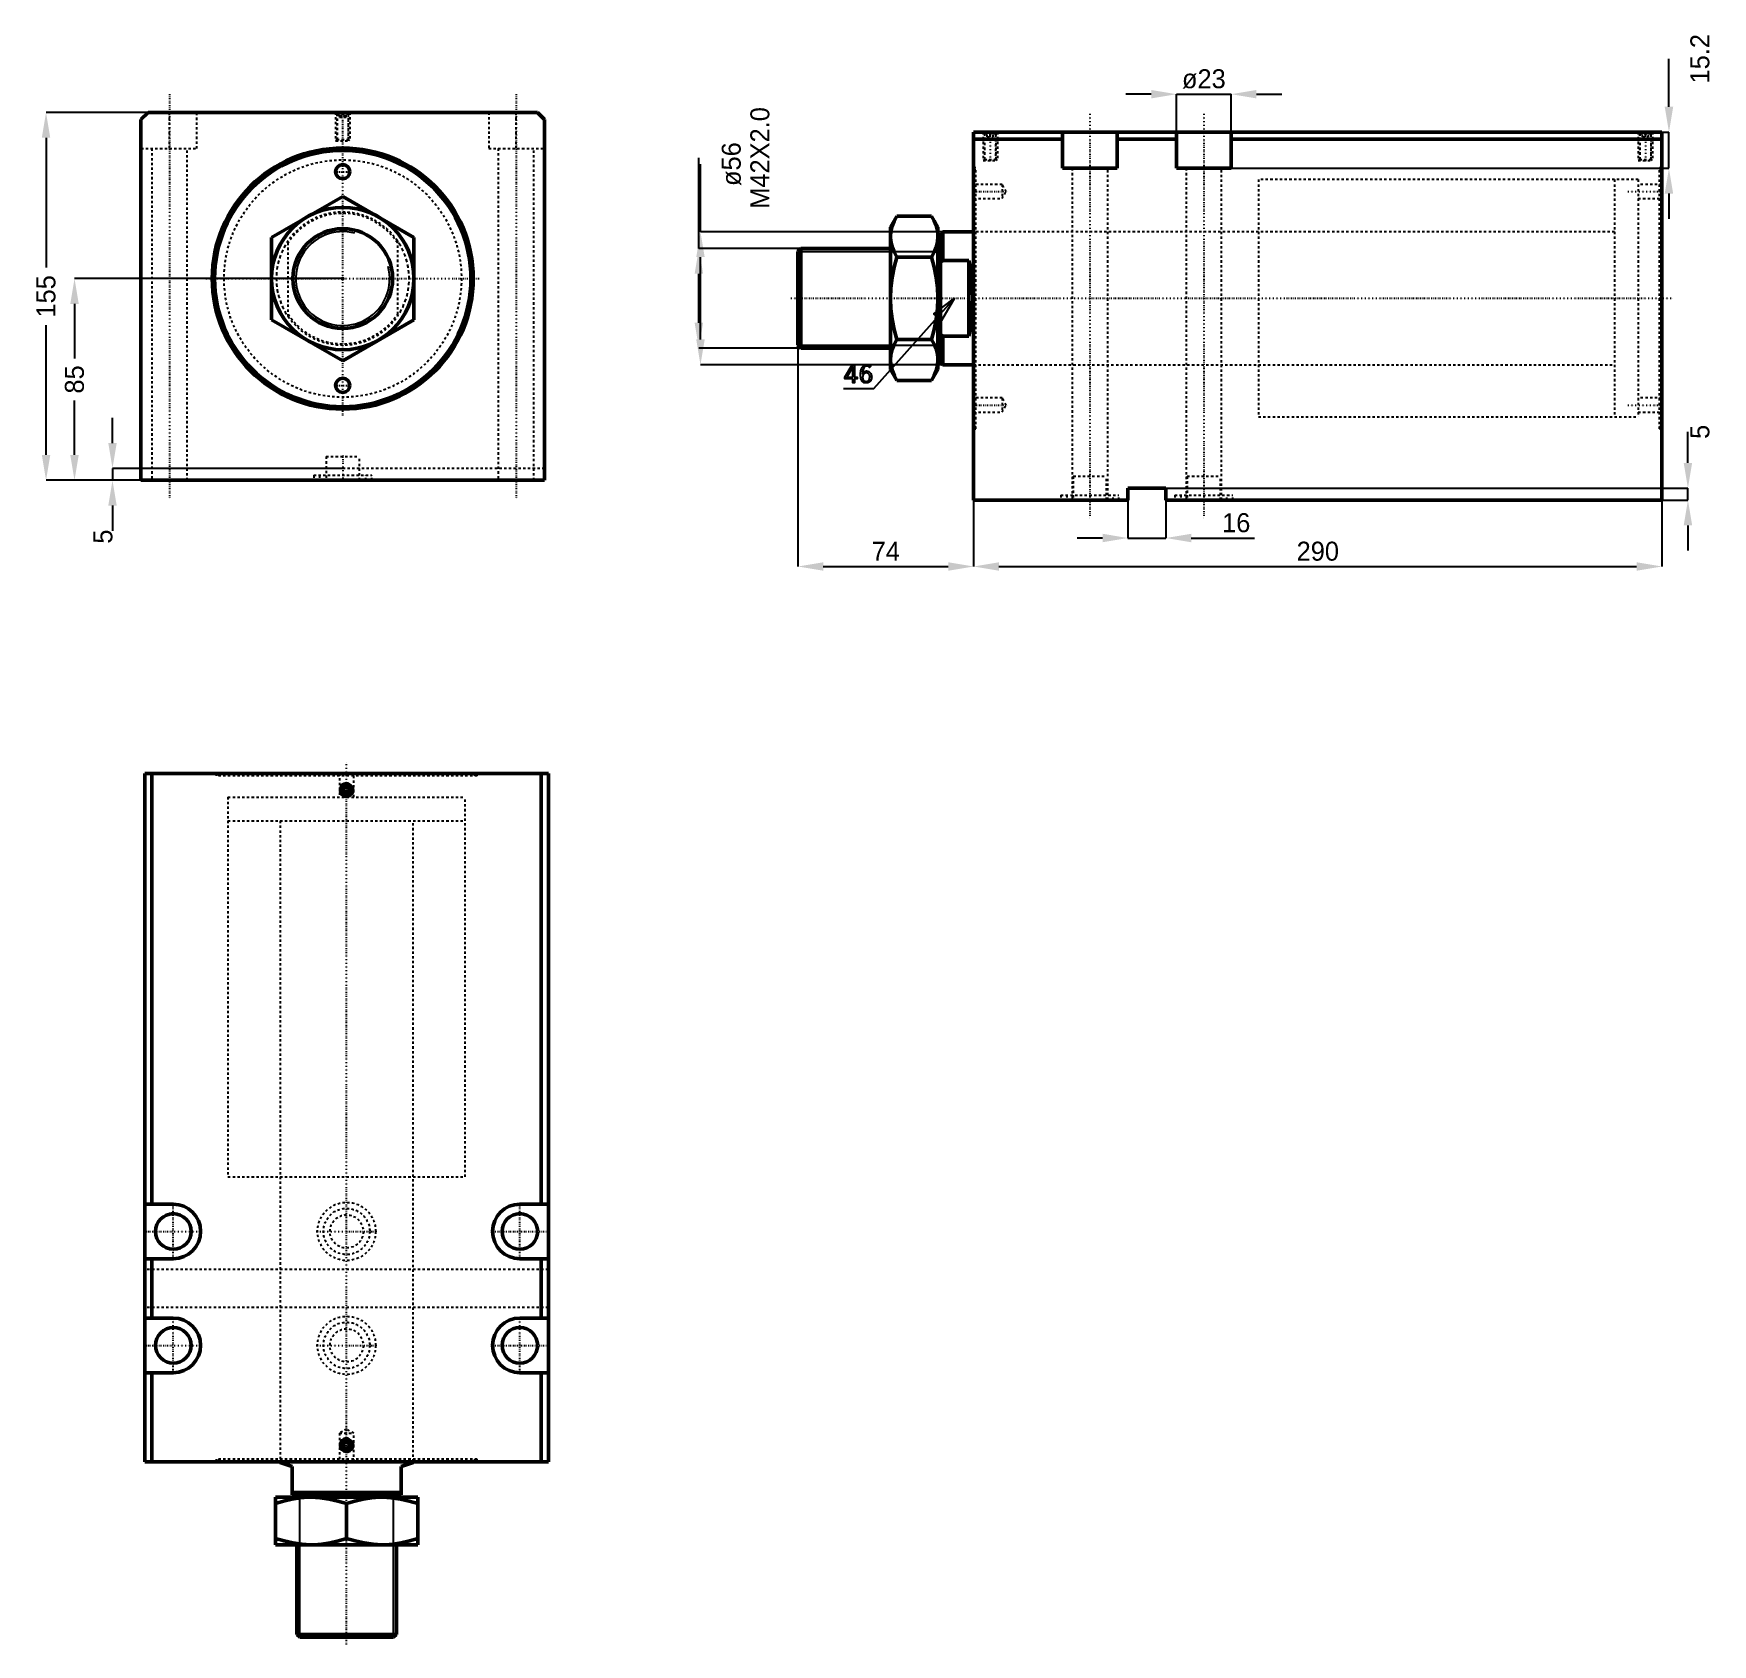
# Model space of a CAD drawing. Header units: millimetres. Extents: x -130 to 577, y -575 to 103.
import ezdxf

# ---------------------------------------------------------------- set-up
doc = ezdxf.new("R2010")
doc.units = ezdxf.units.MM
doc.linetypes.add('Center', pattern=[1.5, 0.45, -0.5, 0.05, -0.5])
doc.linetypes.add('Dashed', pattern=[2, 1, -1])
for name, color, linetype, lineweight in [('2d ConnectionPoints', 7, 'Continuous', 50), ('AM_0', 7, 'Continuous', 50), ('AM_5', 3, 'Continuous', 25), ('AM_7', 7, 'Center', 25), ('AM_9', 6, 'Dashed', 25)]:
    doc.layers.add(name, color=color, linetype=linetype, lineweight=lineweight)
doc.dimstyles.new('ISO-25', dxfattribs={"dimtxt": 2.5, "dimasz": 2.5, "dimexe": 1.25, "dimexo": 0.625, "dimtad": 1, "dimtxsty": 'Standard', "dimcen": 2.5, "dimadec": 0, "dimazin": 0, "dimtfac": 1, "dimtmove": 0, "dimatfit": 3, "dimfxl": 0, "dimarcsym": 0})

# ---------------------------------------------------------------- blocks, each defined once
blk = doc.blocks.new('1_JECX_MF_EXLA_100_150_0_rod__0_in_JECX_MF_160_EXLA_100_150_0__0')
at = {"layer": 'AM_0'}
for p, q in [((-30, 17.32), (0, 34.64)), ((0, 34.64), (30, 17.32)), ((-30, -17.32), (-30, 17.32)), ((30, 17.32), (30, -17.32)), ((0, -34.64), (-30, -17.32)), ((30, -17.32), (0, -34.64))]:
    blk.add_line(p, q, dxfattribs=at)
for radius in [30, 21]:
    blk.add_circle((0, 0), radius, dxfattribs=at)
at = {"layer": 'AM_5'}
blk.add_arc((0, 0), 19.77, 75, 15, dxfattribs=at)
at = {"layer": 'AM_9'}
for p, q in [((-23, -15.97), (-23, 15.97)), ((23, 15.97), (23, -15.97))]:
    blk.add_line(p, q, dxfattribs=at)
for points in [[(-23, 15.97), (-24.3, 13.9), (-25.42, 11.73), (-26.35, 9.47), (-27.07, 7.14), (-27.59, 4.75), (-27.9, 2.33), (-28, -0.11), (-27.88, -2.55), (-27.56, -4.97), (-27.02, -7.35), (-26.27, -9.68), (-25.33, -11.93), (-24.19, -14.1), (-23, -15.97)], [(23, -15.97), (24.3, -13.9), (25.42, -11.73), (26.35, -9.47), (27.07, -7.14), (27.59, -4.75), (27.9, -2.33), (28, 0.11), (27.88, 2.55), (27.56, 4.97), (27.02, 7.35), (26.27, 9.68), (25.33, 11.93), (24.19, 14.1), (23, 15.97)]]:
    blk.add_lwpolyline(points, dxfattribs=at)
blk.add_circle((0, 0), 20.77, dxfattribs=at)
for radius, start, end in [(28, 34.77194, 145.22806), (27.5, 33.2419, 146.7581), (27.5, 213.2419, 326.7581), (28, 214.77194, 325.22806)]:
    blk.add_arc((0, 0), radius, start, end, dxfattribs=at)
blk = doc.blocks.new('2_JECX_MF_EXLA_100_150_0_body__0_in_JECX_MF_160_EXLA_100_150_0__0')
at = {"layer": 'AM_0'}
for p, q in [((-82, 70), (-85, 67)), ((-85, 67), (-85, -85)), ((82, 70), (-82, 70)), ((85, 67), (82, 70)), ((85, -85), (85, 67)), ((-85, -85), (85, -85))]:
    blk.add_line(p, q, dxfattribs=at)
for centre, radius in [((0, 0), 55), ((0, 0), 54), ((0, 45), 3), ((0, -45), 3)]:
    blk.add_circle(centre, radius, dxfattribs=at)
at = {"layer": 'AM_5', "linetype": 'Dashed'}
for p, q in [((-3, 70), (-3, 58)), ((3, 70), (3, 58))]:
    blk.add_line(p, q, dxfattribs=at)
at = {"layer": 'AM_7'}
for p, q in [((-73, 77.75), (-73, -92.75)), ((73, 77.75), (73, -92.75)), ((0, -57.75), (0, 70.6)), ((-3.15, 45), (3.15, 45)), ((-57.75, 0), (57.75, 0)), ((-3.15, -45), (3.15, -45)), ((0, -74.5), (0, -85.5))]:
    blk.add_line(p, q, dxfattribs=at)
at = {"layer": 'AM_9'}
for p, q in [((-73, 54.8), (-73, 70)), ((-61.5, 54.8), (-61.5, 70)), ((-3, 70), (-2.46, 69.46)), ((-2.46, 69.46), (-2.46, 58.54)), ((-2.46, 69.46), (2.46, 69.46)), ((-1.9, 70), (-2.4, 69.5)), ((-2.4, 69.5), (-2.4, 58)), ((-2.4, 69.5), (2.4, 69.5)), ((-1.44, 68), (-1.44, 70)), ((-1.44, 68), (1.44, 68)), ((-0.72, 68), (-0.72, 70)), ((0.72, 68), (0.72, 70)), ((1.44, 68), (1.44, 70)), ((2.4, 69.5), (1.9, 70)), ((2.4, 58), (2.4, 69.5)), ((2.46, 69.46), (3, 70)), ((2.46, 58.54), (2.46, 69.46)), ((61.5, 70), (61.5, 54.8)), ((73, 54.8), (73, 70)), ((-2.46, 58.54), (-3, 58)), ((-3, 58), (3, 58)), ((-2.46, 58.54), (2.46, 58.54)), ((3, 58), (2.46, 58.54)), ((-85, 54.8), (-61.5, 54.8)), ((-80.5, 54.8), (-80.5, -85)), ((-65.5, -85), (-65.5, 54.8)), ((61.5, 54.8), (85, 54.8)), ((65.5, 54.8), (65.5, -85)), ((80.5, -85), (80.5, 54.8)), ((-7, -75), (7, -75)), ((-7, -75), (-7, -85)), ((7, -85), (7, -75)), ((85, -80), (-85, -80)), ((-12.25, -82.9), (12.25, -82.9)), ((-12.25, -82.9), (-12.25, -85)), ((-9.75, -82.9), (-9.75, -85)), ((9.75, -85), (9.75, -82.9)), ((12.25, -85), (12.25, -82.9))]:
    blk.add_line(p, q, dxfattribs=at)
blk.add_circle((0, 0), 50, dxfattribs=at)
blk = doc.blocks.new('*D3')
at = {"layer": 'AM_5', "color": 0, "lineweight": -2}
for p, q in [((-82, 70), (-125, 70)), ((-125, 59.33), (-125, 4.61)), ((-125, -74.33), (-125, -19.61)), ((-85, -85), (-125, -85))]:
    blk.add_line(p, q, dxfattribs=at)
at = {"layer": 'AM_5', "color": 0}
for points in [[(-123.22, 59.33), (-126.78, 59.33), (-125, 70)], [(-126.78, -74.33), (-123.22, -74.33), (-125, -85)]]:
    blk.add_solid(points, dxfattribs=at)
at = {"layer": 'Defpoints', "color": 0}
for p in [(-82, 70), (-125, -85), (-85, -85)]:
    blk.add_point(p, dxfattribs=at)
at = {"layer": 'AM_5', "color": 0, "insert": (-125, -7.5), "char_height": 8, "attachment_point": 5, "rotation": 90}
blk.add_mtext('155', dxfattribs=at)
blk = doc.blocks.new('*D4')
at = {"layer": 'AM_5', "color": 0, "lineweight": -2}
for p, q in [((0, 0), (-113, 0)), ((-113, -10.67), (-113, -33.62)), ((-113, -74.33), (-113, -51.38)), ((-85, -85), (-113, -85))]:
    blk.add_line(p, q, dxfattribs=at)
at = {"layer": 'AM_5', "color": 0}
for points in [[(-111.22, -10.67), (-114.78, -10.67), (-113, 0)], [(-114.78, -74.33), (-111.22, -74.33), (-113, -85)]]:
    blk.add_solid(points, dxfattribs=at)
at = {"layer": 'Defpoints', "color": 0}
for p in [(0, 0), (-113, -85), (-85, -85)]:
    blk.add_point(p, dxfattribs=at)
at = {"layer": 'AM_5', "color": 0, "insert": (-113, -42.5), "char_height": 8, "attachment_point": 5, "rotation": 90}
blk.add_mtext('85', dxfattribs=at)
blk = doc.blocks.new('*D5')
at = {"layer": 'AM_5', "color": 0, "lineweight": -2}
for p, q in [((-97, -69.33), (-97, -58.67)), ((0, -80), (-97, -80)), ((-97, -80), (-97, -85)), ((-85, -85), (-97, -85)), ((-97, -95.67), (-97, -106.33))]:
    blk.add_line(p, q, dxfattribs=at)
at = {"layer": 'AM_5', "color": 0}
for points in [[(-98.78, -69.33), (-95.22, -69.33), (-97, -80)], [(-95.22, -95.67), (-98.78, -95.67), (-97, -85)]]:
    blk.add_solid(points, dxfattribs=at)
at = {"layer": 'Defpoints', "color": 0}
for p in [(0, -80), (-97, -85), (-85, -85)]:
    blk.add_point(p, dxfattribs=at)
at = {"layer": 'AM_5', "color": 0, "insert": (-101, -108.73), "char_height": 8, "attachment_point": 5, "rotation": 90}
blk.add_mtext('5', dxfattribs=at)
blk = doc.blocks.new('1_JECX_MF_EXLA_100_150_0_rod__0_in_JECX_MF_160_EXLA_100_150_0__4')
at = {"layer": 'AM_0'}
for p, q in [((-28, 0), (-28, -0.38)), ((28, -0.38), (28, 0)), ((-23, -2), (-28, -0.38)), ((-23, -14), (-23, -2)), ((28, -0.38), (23, -2)), ((23, -2), (23, -14)), ((-23, -13), (23, -13)), ((-23, -14), (23, -14)), ((-19.77, -14), (-20.77, -15)), ((20.77, -15), (19.77, -14)), ((30, -15), (-30, -15)), ((-30, -35), (-30, -15)), ((0, -32.32), (0, -17.68)), ((30, -15), (30, -35)), ((30, -35), (-30, -35)), ((-21, -35), (-21, -72.77)), ((21, -72.77), (21, -35)), ((-21, -72.77), (21, -72.77)), ((-21, -72.77), (-19.77, -74)), ((-19.77, -74), (19.77, -74)), ((19.77, -74), (21, -72.77))]:
    blk.add_line(p, q, dxfattribs=at)
for points in [[(-15, -15), (-16.07, -15.01), (-19.57, -15.27), (-23.04, -15.81), (-26.54, -16.63), (-30, -17.68)], [(0, -17.68), (-3.65, -16.58), (-7.35, -15.74), (-11.16, -15.19), (-15, -15)], [(15, -15), (13.93, -15.01), (10.43, -15.27), (6.96, -15.81), (3.46, -16.63), (0, -17.68)], [(30, -17.68), (26.35, -16.58), (22.65, -15.74), (18.84, -15.19), (15, -15)], [(-30, -32.32), (-26.35, -33.42), (-22.65, -34.26), (-18.84, -34.81), (-15, -35)], [(-15, -35), (-13.93, -34.99), (-10.43, -34.73), (-6.96, -34.19), (-3.46, -33.37), (0, -32.32)], [(0, -32.32), (3.65, -33.42), (7.35, -34.26), (11.16, -34.81), (15, -35)], [(15, -35), (16.07, -34.99), (19.57, -34.73), (23.04, -34.19), (26.54, -33.37), (30, -32.32)]]:
    blk.add_lwpolyline(points, dxfattribs=at)
at = {"layer": 'AM_5'}
for p, q in [((-19.77, -74), (-19.77, -14)), ((19.77, -74), (19.77, -14))]:
    blk.add_line(p, q, dxfattribs=at)
at = {"layer": 'AM_7'}
blk.add_line((0, -77), (0, 294.7), dxfattribs=at)
at = {"layer": 'AM_9'}
for p, q in [((-50, 280), (50, 280)), ((-50, 280), (-50, 270)), ((50, 270), (50, 280)), ((-50, 270), (50, 270)), ((-28, 270), (-28, 0)), ((28, 0), (28, 270))]:
    blk.add_line(p, q, dxfattribs=at)
blk = doc.blocks.new('2_JECX_MF_EXLA_100_150_0_body__0_in_JECX_MF_160_EXLA_100_150_0__4')
at = {"layer": 'AM_0'}
for p, q in [((-85, 290), (-85, 0)), ((85, 290), (-85, 290)), ((-82, 290), (-82, 108.5)), ((82, 290), (82, 108.5)), ((85, 290), (85, 0)), ((-0.72, 284.25), (-1.44, 283)), ((-1.44, 283), (-0.72, 281.75)), ((0.72, 284.25), (-0.72, 284.25)), ((1.44, 283), (0.72, 284.25)), ((0.72, 281.75), (1.44, 283)), ((-0.72, 281.75), (0.72, 281.75)), ((-73, 108.5), (-85, 108.5)), ((85, 108.5), (73, 108.5)), ((-85, 85.5), (-73, 85.5)), ((-82, 85.5), (-82, 60.5)), ((73, 85.5), (85, 85.5)), ((82, 85.5), (82, 60.5)), ((-73, 60.5), (-85, 60.5)), ((85, 60.5), (73, 60.5)), ((-85, 37.5), (-73, 37.5)), ((-82, 37.5), (-82, 0)), ((73, 37.5), (85, 37.5)), ((82, 37.5), (82, 0)), ((-0.72, 8.25), (-1.44, 7)), ((0.72, 8.25), (-0.72, 8.25)), ((1.44, 7), (0.72, 8.25)), ((85, 0), (-85, 0)), ((-1.44, 7), (-0.72, 5.75)), ((-0.72, 5.75), (0.72, 5.75)), ((0.72, 5.75), (1.44, 7))]:
    blk.add_line(p, q, dxfattribs=at)
for centre, radius in [((0, 283), 2.46), ((0, 283), 2.4), ((0, 283), 1.9), ((-73, 97), 7.5), ((73, 97), 7.5), ((-73, 49), 7.5), ((73, 49), 7.5), ((0, 7), 2.46), ((0, 7), 2.4), ((0, 7), 1.9)]:
    blk.add_circle(centre, radius, dxfattribs=at)
for centre, start, end in [((-73, 97), 270, 90), ((73, 97), 90, 270), ((-73, 49), 270, 90), ((73, 49), 90, 270)]:
    blk.add_arc(centre, 11.5, start, end, dxfattribs=at)
at = {"layer": 'AM_5'}
for centre in [(0, 283), (0, 7)]:
    blk.add_arc(centre, 3, 75, 15, dxfattribs=at)
at = {"layer": 'AM_7'}
for p, q in [((-3.15, 283), (3.15, 283)), ((-73, 84.93), (-73, 109.08)), ((73, 84.93), (73, 109.08)), ((-85.08, 97), (-60.93, 97)), ((-12.86, 97), (12.86, 97)), ((60.92, 97), (85.07, 97)), ((-73, 36.92), (-73, 61.08)), ((73, 36.92), (73, 61.08)), ((-85.08, 49), (-60.93, 49)), ((-12.86, 49), (12.86, 49)), ((60.92, 49), (85.07, 49)), ((-3.15, 7), (3.15, 7))]:
    blk.add_line(p, q, dxfattribs=at)
at = {"layer": 'AM_9'}
for p, q in [((-55, 290), (-55, 289)), ((-54, 290), (-54, 289)), ((-3, 290), (-3, 280)), ((3, 280), (3, 290)), ((54, 289), (54, 290)), ((55, 289), (55, 290)), ((55, 289), (-55, 289)), ((-50, 280), (50, 280)), ((-50, 280), (-50, 120)), ((50, 120), (50, 280)), ((-50, 120), (50, 120)), ((-28, 120), (-28, 0)), ((28, 0), (28, 120)), ((85, 81), (-85, 81)), ((85, 65), (-85, 65)), ((0, 13.73), (-3, 12)), ((-3, 12), (-3, 0)), ((-3, 12), (3, 12)), ((3, 12), (0, 13.73)), ((3, 0), (3, 12)), ((55, 1), (-55, 1)), ((-55, 1), (-55, 0)), ((-54, 1), (-54, 0)), ((54, 0), (54, 1)), ((55, 0), (55, 1))]:
    blk.add_line(p, q, dxfattribs=at)
for centre, radius in [((0, 97), 12.25), ((0, 97), 9.75), ((0, 97), 7), ((0, 49), 12.25), ((0, 49), 9.75), ((0, 49), 7)]:
    blk.add_circle(centre, radius, dxfattribs=at)
blk = doc.blocks.new('1_JECX_MF_EXLA_100_150_0_rod__0_in_JECX_MF_160_EXLA_100_150_0__2')
at = {"layer": 'AM_0'}
for p, q in [((-32.32, 34.64), (-35, 30)), ((-35, 30), (-35, -30)), ((-32.32, 34.64), (-17.68, 34.64)), ((-15, 30), (-17.68, 34.64)), ((-15, 30), (-15, -30)), ((-13, 28), (-14, 27.5)), ((-14, 27.5), (-14, -27.5)), ((0, 28), (-13, 28)), ((-13, 28), (-13, 15.97)), ((-72.77, 21), (-74, 19.77)), ((-74, 19.77), (-74, -19.77)), ((-35, 21), (-72.77, 21)), ((-72.77, 21), (-72.77, -21)), ((-32.32, 17.32), (-17.68, 17.32)), ((-14, 19.77), (-15, 20.77)), ((-13, 15.97), (-14, 15.07)), ((-2, 15.97), (-13, 15.97)), ((-2, 15.97), (-2, -15.97)), ((-74, -19.77), (-72.77, -21)), ((-72.77, -21), (-35, -21)), ((-32.32, -17.32), (-17.68, -17.32)), ((-15, -20.77), (-14, -19.77)), ((-14, -15.07), (-13, -15.97)), ((-13, -15.97), (-2, -15.97)), ((-13, -15.97), (-13, -28)), ((-14, -27.5), (-13, -28)), ((-13, -28), (0, -28)), ((-35, -30), (-32.32, -34.64)), ((-32.32, -34.64), (-17.68, -34.64)), ((-17.68, -34.64), (-15, -30))]:
    blk.add_line(p, q, dxfattribs=at)
for points in [[(-32.32, 34.64), (-33.42, 32.53), (-34.26, 30.4), (-34.81, 28.2), (-35, 25.98)], [(-15, 25.98), (-15.01, 26.6), (-15.27, 28.62), (-15.81, 30.63), (-16.63, 32.65), (-17.68, 34.64)], [(-35, 25.98), (-34.99, 25.36), (-34.73, 23.34), (-34.19, 21.34), (-33.37, 19.32), (-32.32, 17.32)], [(-17.68, 17.32), (-16.58, 19.43), (-15.74, 21.56), (-15.19, 23.76), (-15, 25.98)], [(-32.32, 17.32), (-33.42, 13.11), (-34.26, 8.83), (-34.81, 4.43), (-35, 0)], [(-15, 0), (-15, 0.28), (-15.2, 4.56), (-15.73, 8.81), (-16.58, 13.09), (-17.68, 17.32)], [(-2, -15.97), (-1.58, -13.9), (-1.21, -11.73), (-0.91, -9.47), (-0.68, -7.14), (-0.51, -4.75), (-0.41, -2.33), (-0.38, 0.11), (-0.41, 2.55), (-0.52, 4.97), (-0.69, 7.35), (-0.94, 9.68), (-1.24, 11.93), (-1.61, 14.1), (-2, 15.97)], [(-35, 0), (-35, -0.28), (-34.8, -4.56), (-34.27, -8.81), (-33.42, -13.09), (-32.32, -17.32)], [(-17.68, -17.32), (-16.58, -13.11), (-15.74, -8.83), (-15.19, -4.43), (-15, 0)], [(-32.32, -17.32), (-33.42, -19.43), (-34.26, -21.56), (-34.81, -23.76), (-35, -25.98)], [(-15, -25.98), (-15.01, -25.36), (-15.27, -23.34), (-15.81, -21.34), (-16.63, -19.32), (-17.68, -17.32)], [(-35, -25.98), (-34.99, -26.6), (-34.73, -28.62), (-34.19, -30.63), (-33.37, -32.65), (-32.32, -34.64)], [(-17.68, -34.64), (-16.58, -32.53), (-15.74, -30.4), (-15.19, -28.2), (-15, -25.98)]]:
    blk.add_lwpolyline(points, dxfattribs=at)
at = {"layer": 'AM_5'}
for p, q in [((-74, 19.77), (-14, 19.77)), ((-74, -19.77), (-14, -19.77))]:
    blk.add_line(p, q, dxfattribs=at)
at = {"layer": 'AM_7'}
blk.add_line((-77, 0), (294.7, 0), dxfattribs=at)
at = {"layer": 'AM_9'}
for p, q in [((270, 50), (270, -50)), ((280, 50), (270, 50)), ((280, 50), (280, -50)), ((270, 28), (0, 28)), ((0, -28), (270, -28)), ((270, -50), (280, -50))]:
    blk.add_line(p, q, dxfattribs=at)
blk = doc.blocks.new('2_JECX_MF_EXLA_100_150_0_body__0_in_JECX_MF_160_EXLA_100_150_0__2')
at = {"layer": 'AM_0'}
for p, q in [((0, -85), (0, 70)), ((290, 70), (0, 70)), ((37.5, 67), (0, 67)), ((37.5, 54.8), (37.5, 70)), ((60.5, 54.8), (60.5, 70)), ((85.5, 67), (60.5, 67)), ((85.5, 54.8), (85.5, 70)), ((108.5, 54.8), (108.5, 70)), ((290, 67), (108.5, 67)), ((290, -85), (290, 70)), ((37.5, 54.8), (60.5, 54.8)), ((85.5, 54.8), (108.5, 54.8)), ((65, -80), (65, -85)), ((81, -80), (65, -80)), ((81, -85), (81, -80)), ((65, -85), (0, -85)), ((290, -85), (81, -85))]:
    blk.add_line(p, q, dxfattribs=at)
at = {"layer": 'AM_5', "linetype": 'Dashed'}
for p, q in [((4, 70), (4, 58)), ((10, 70), (10, 58)), ((280, 70), (280, 58)), ((286, 70), (286, 58))]:
    blk.add_line(p, q, dxfattribs=at)
at = {"layer": 'AM_7'}
for p, q in [((49, 77.75), (49, -92.75)), ((97, 77.75), (97, -92.75)), ((7, 70.6), (7, 57.4)), ((283, 70.6), (283, 57.4)), ((-0.69, 45), (14.42, 45)), ((275.58, 45), (290.69, 45)), ((-0.69, -45), (14.42, -45)), ((275.58, -45), (290.69, -45))]:
    blk.add_line(p, q, dxfattribs=at)
at = {"layer": 'AM_9'}
for p, q in [((4, 70), (4.54, 69.46)), ((4.54, 69.46), (4.54, 58.54)), ((4.54, 69.46), (9.46, 69.46)), ((5.1, 70), (4.6, 69.5)), ((4.6, 69.5), (9.4, 69.5)), ((4.6, 69.5), (4.6, 58)), ((5.75, 68), (5.75, 70)), ((5.75, 68), (8.25, 68)), ((7, 68), (7, 70)), ((8.25, 68), (8.25, 70)), ((9.4, 69.5), (8.9, 70)), ((9.4, 58), (9.4, 69.5)), ((9.46, 69.46), (10, 70)), ((9.46, 58.54), (9.46, 69.46)), ((280, 70), (280.54, 69.46)), ((280.54, 69.46), (280.54, 58.54)), ((280.54, 69.46), (285.46, 69.46)), ((281.1, 70), (280.6, 69.5)), ((280.6, 69.5), (285.4, 69.5)), ((280.6, 69.5), (280.6, 58)), ((281.75, 68), (281.75, 70)), ((281.75, 68), (284.25, 68)), ((283, 68), (283, 70)), ((284.25, 68), (284.25, 70)), ((285.4, 69.5), (284.9, 70)), ((285.4, 58), (285.4, 69.5)), ((285.46, 69.46), (286, 70)), ((285.46, 58.54), (285.46, 69.46)), ((4.54, 58.54), (4, 58)), ((4, 58), (10, 58)), ((4.54, 58.54), (9.46, 58.54)), ((10, 58), (9.46, 58.54)), ((280.54, 58.54), (280, 58)), ((280, 58), (286, 58)), ((280.54, 58.54), (285.46, 58.54)), ((286, 58), (285.46, 58.54)), ((1, 55), (0, 55)), ((1, 54), (0, 54)), ((1, -55), (1, 55)), ((41.5, 54.8), (41.5, -85)), ((56.5, -85), (56.5, 54.8)), ((89.5, 54.8), (89.5, -85)), ((104.5, -85), (104.5, 54.8)), ((280, 50), (120, 50)), ((120, 50), (120, -50)), ((280, 50), (280, -50)), ((289, -55), (289, 55)), ((290, 55), (289, 55)), ((290, 54), (289, 54)), ((12, 48), (0, 48)), ((13.73, 45), (12, 48)), ((12, 48), (12, 42)), ((12, 42), (13.73, 45)), ((290, 48), (280, 48)), ((0, 42), (12, 42)), ((280, 42), (290, 42)), ((120, 28), (0, 28)), ((0, -28), (120, -28)), ((12, -42), (0, -42)), ((13.73, -45), (12, -42)), ((12, -42), (12, -48)), ((290, -42), (280, -42)), ((0, -48), (12, -48)), ((12, -48), (13.73, -45)), ((280, -48), (290, -48)), ((0, -54), (1, -54)), ((0, -55), (1, -55)), ((120, -50), (280, -50)), ((289, -54), (290, -54)), ((289, -55), (290, -55)), ((42, -75), (56, -75)), ((42, -75), (42, -85)), ((56, -85), (56, -75)), ((90, -75), (104, -75)), ((90, -75), (90, -85)), ((104, -85), (104, -75)), ((36.75, -82.9), (61.25, -82.9)), ((36.75, -82.9), (36.75, -85)), ((39.25, -82.9), (39.25, -85)), ((58.75, -85), (58.75, -82.9)), ((61.25, -85), (61.25, -82.9)), ((84.75, -82.9), (109.25, -82.9)), ((84.75, -82.9), (84.75, -85)), ((87.25, -82.9), (87.25, -85)), ((106.75, -85), (106.75, -82.9)), ((109.25, -85), (109.25, -82.9))]:
    blk.add_line(p, q, dxfattribs=at)
blk = doc.blocks.new('*D20')
at = {"layer": 'AM_5', "color": 0, "lineweight": -2}
for p, q in [((340.6, 77.69), (329.93, 77.69)), ((351.27, 61.69), (351.27, 77.69)), ((351.27, 77.69), (374.27, 77.69)), ((374.27, 61.69), (374.27, 77.69)), ((384.93, 77.69), (395.6, 77.69))]:
    blk.add_line(p, q, dxfattribs=at)
at = {"layer": 'AM_5', "color": 0}
for points in [[(340.6, 79.47), (340.6, 75.91), (351.27, 77.69)], [(384.93, 79.47), (384.93, 75.91), (374.27, 77.69)]]:
    blk.add_solid(points, dxfattribs=at)
at = {"layer": 'Defpoints', "color": 0}
for p in [(374.27, 77.69), (351.27, 61.69), (374.27, 61.69)]:
    blk.add_point(p, dxfattribs=at)
at = {"layer": 'AM_5', "color": 0, "insert": (362.77, 84.09), "char_height": 8, "attachment_point": 5}
blk.add_mtext('ø23', dxfattribs=at)
blk = doc.blocks.new('*D21')
at = {"layer": 'AM_5', "color": 0, "lineweight": -2}
for p, q in [((558.7, 72.36), (558.7, 92.62)), ((374.27, 61.69), (558.7, 61.69)), ((558.7, 46.49), (558.7, 61.69)), ((374.27, 46.49), (558.7, 46.49)), ((558.7, 35.82), (558.7, 25.16))]:
    blk.add_line(p, q, dxfattribs=at)
at = {"layer": 'AM_5', "color": 0}
for points in [[(556.92, 72.36), (560.48, 72.36), (558.7, 61.69)], [(556.92, 35.82), (560.48, 35.82), (558.7, 46.49)]]:
    blk.add_solid(points, dxfattribs=at)
at = {"layer": 'Defpoints', "color": 0}
for p in [(374.27, 61.69), (558.7, 61.69), (374.27, 46.49)]:
    blk.add_point(p, dxfattribs=at)
at = {"layer": 'AM_5', "color": 0, "insert": (571.77, 92.62), "char_height": 8, "attachment_point": 5, "rotation": 90}
blk.add_mtext('15.2', dxfattribs=at)
blk = doc.blocks.new('*D22')
at = {"layer": 'AM_5', "color": 0, "lineweight": -2}
for p, q in [((265.77, -93.31), (265.77, -121.31)), ((555.77, -93.31), (555.77, -121.31)), ((276.43, -121.31), (545.1, -121.31))]:
    blk.add_line(p, q, dxfattribs=at)
at = {"layer": 'AM_5', "color": 0}
for points in [[(276.43, -119.53), (276.43, -123.09), (265.77, -121.31)], [(545.1, -119.53), (545.1, -123.09), (555.77, -121.31)]]:
    blk.add_solid(points, dxfattribs=at)
at = {"layer": 'Defpoints', "color": 0}
for p in [(265.77, -93.31), (555.77, -93.31), (555.77, -121.31)]:
    blk.add_point(p, dxfattribs=at)
at = {"layer": 'AM_5', "color": 0, "insert": (410.77, -114.91), "char_height": 8, "attachment_point": 5}
blk.add_mtext('290', dxfattribs=at)
blk = doc.blocks.new('*D23')
at = {"layer": 'AM_5', "color": 0, "lineweight": -2}
for p, q in [((191.77, -8.31), (191.77, -121.31)), ((265.77, -93.31), (265.77, -121.31)), ((202.43, -121.31), (255.1, -121.31))]:
    blk.add_line(p, q, dxfattribs=at)
at = {"layer": 'AM_5', "color": 0}
for points in [[(202.43, -119.53), (202.43, -123.09), (191.77, -121.31)], [(255.1, -119.53), (255.1, -123.09), (265.77, -121.31)]]:
    blk.add_solid(points, dxfattribs=at)
at = {"layer": 'Defpoints', "color": 0}
for p in [(191.77, -8.31), (265.77, -93.31), (265.77, -121.31)]:
    blk.add_point(p, dxfattribs=at)
at = {"layer": 'AM_5', "color": 0, "insert": (228.77, -114.91), "char_height": 8, "attachment_point": 5}
blk.add_mtext('74', dxfattribs=at)
blk = doc.blocks.new('*D24')
at = {"layer": 'AM_5', "color": 0, "lineweight": -2}
for p, q in [((150.7, 19.69), (150.7, 48.22)), ((252.77, 19.69), (150.7, 19.69)), ((150.7, -25.64), (150.7, 9.02)), ((252.77, -36.31), (150.7, -36.31))]:
    blk.add_line(p, q, dxfattribs=at)
at = {"layer": 'AM_5', "color": 0}
for points in [[(148.92, 9.02), (152.48, 9.02), (150.7, 19.69)], [(148.92, -25.64), (152.48, -25.64), (150.7, -36.31)]]:
    blk.add_solid(points, dxfattribs=at)
at = {"layer": 'Defpoints', "color": 0}
for p in [(150.7, 19.69), (252.77, 19.69), (252.77, -36.31)]:
    blk.add_point(p, dxfattribs=at)
at = {"layer": 'AM_5', "color": 0, "insert": (163.77, 48.22), "char_height": 8, "attachment_point": 5, "rotation": 90}
blk.add_mtext('ø56', dxfattribs=at)
blk = doc.blocks.new('*D25')
at = {"layer": 'AM_5', "color": 0, "lineweight": -2}
for p, q in [((150.03, 12.69), (150.03, 50.82)), ((192.99, 12.69), (150.03, 12.69)), ((150.03, -18.64), (150.03, 2.02)), ((192.77, -29.31), (150.03, -29.31))]:
    blk.add_line(p, q, dxfattribs=at)
at = {"layer": 'AM_5', "color": 0}
for points in [[(148.25, 2.02), (151.81, 2.02), (150.03, 12.69)], [(148.25, -18.64), (151.81, -18.64), (150.03, -29.31)]]:
    blk.add_solid(points, dxfattribs=at)
at = {"layer": 'Defpoints', "color": 0}
for p in [(150.03, 12.69), (192.99, 12.69), (192.77, -29.31)]:
    blk.add_point(p, dxfattribs=at)
at = {"layer": 'AM_5', "color": 0, "insert": (175.77, 50.82), "char_height": 8, "attachment_point": 5, "rotation": 90}
blk.add_mtext('M42X2.0', dxfattribs=at)
blk = doc.blocks.new('*D26')
at = {"layer": 'AM_5', "color": 0, "lineweight": -2}
for p, q in [((330.77, -88.31), (330.77, -109.31)), ((346.77, -93.31), (346.77, -109.31)), ((320.1, -109.31), (309.43, -109.31)), ((330.77, -109.31), (346.77, -109.31)), ((357.43, -109.31), (384.14, -109.31))]:
    blk.add_line(p, q, dxfattribs=at)
at = {"layer": 'AM_5', "color": 0}
for points in [[(320.1, -107.53), (320.1, -111.09), (330.77, -109.31)], [(357.43, -107.53), (357.43, -111.09), (346.77, -109.31)]]:
    blk.add_solid(points, dxfattribs=at)
at = {"layer": 'Defpoints', "color": 0}
for p in [(330.77, -88.31), (346.77, -93.31), (346.77, -109.31)]:
    blk.add_point(p, dxfattribs=at)
at = {"layer": 'AM_5', "color": 0, "insert": (376.4, -102.91), "char_height": 8, "attachment_point": 5}
blk.add_mtext('16', dxfattribs=at)
blk = doc.blocks.new('*D27')
at = {"layer": 'AM_5', "color": 0, "lineweight": -2}
for p, q in [((566.7, -77.64), (566.7, -64.58)), ((330.77, -88.31), (566.7, -88.31)), ((566.7, -93.31), (566.7, -88.31)), ((346.77, -93.31), (566.7, -93.31)), ((566.7, -103.98), (566.7, -114.64))]:
    blk.add_line(p, q, dxfattribs=at)
at = {"layer": 'AM_5', "color": 0}
for points in [[(564.92, -77.64), (568.48, -77.64), (566.7, -88.31)], [(564.92, -103.98), (568.48, -103.98), (566.7, -93.31)]]:
    blk.add_solid(points, dxfattribs=at)
at = {"layer": 'Defpoints', "color": 0}
for p in [(330.77, -88.31), (346.77, -93.31), (566.7, -93.31)]:
    blk.add_point(p, dxfattribs=at)
at = {"layer": 'AM_5', "color": 0, "insert": (571.77, -64.58), "char_height": 8, "attachment_point": 5, "rotation": 90}
blk.add_mtext('5', dxfattribs=at)

msp = doc.modelspace()

# ---------------------------------------------------------------- linework, layer by layer
at = {"layer": '2d ConnectionPoints'}
for p in [(0, 0), (265.766, -8.31), (1.623, -498.474)]:
    msp.add_point(p, dxfattribs=at)
at = {"layer": 'AM_5'}
for p, q in [((223.766, -46.31), (257.766, -8.31)), ((210.966, -46.31), (223.766, -46.31))]:
    msp.add_line(p, q, dxfattribs=at)
for points in [[(257.766, -8.31), (252.243, -17.682), (249.064, -14.837), (257.766, -8.31)], [(214.845, -42.246), (211.476, -42.246), (211.476, -41.57), (214.544, -36.37), (215.573, -36.37), (215.573, -41.544), (216.696, -41.544), (216.696, -42.246), (215.573, -42.246), (215.573, -43.91), (214.845, -43.91), (214.845, -42.246)], [(214.856, -41.544), (214.856, -37.244), (212.37, -41.544), (214.856, -41.544)], [(220.512, -43.973), (220.512, -43.973), (220.16, -43.956), (219.691, -43.871), (219.691, -43.871), (219.294, -43.711), (219.069, -43.565), (219.069, -43.565), (218.873, -43.389), (218.626, -43.082), (218.626, -43.082), (218.438, -42.722), (218.344, -42.452), (218.344, -42.452), (218.271, -42.158), (218.192, -41.674), (218.192, -41.674), (218.149, -41.136), (218.141, -40.749), (218.141, -40.749), (218.166, -39.952), (218.298, -38.892), (218.298, -38.892), (218.542, -37.993), (218.767, -37.483), (218.767, -37.483), (219.047, -37.056), (219.574, -36.594), (219.574, -36.594), (220.231, -36.345), (220.741, -36.298), (220.741, -36.298), (220.986, -36.305), (221.322, -36.343), (221.322, -36.343), (221.619, -36.414), (221.796, -36.48), (221.796, -36.48), (221.961, -36.557), (222.19, -36.691), (222.19, -36.691), (222.4, -36.847), (222.53, -36.963), (221.958, -37.431), (221.958, -37.431), (221.883, -37.345), (221.752, -37.23), (221.752, -37.23), (221.595, -37.132), (221.477, -37.075), (221.477, -37.075), (221.348, -37.027), (221.138, -36.975), (221.138, -36.975), (220.907, -36.948), (220.741, -36.942), (220.741, -36.942), (220.478, -36.963), (220.129, -37.07), (220.129, -37.07), (219.834, -37.268), (219.667, -37.452), (219.667, -37.452), (219.522, -37.663), (219.34, -38.004), (219.34, -38.004), (219.202, -38.375), (219.134, -38.64), (219.134, -38.64), (219.079, -38.917), (219.011, -39.353), (219.011, -39.353), (218.958, -39.814), (218.931, -40.135), (218.931, -40.135), (219.047, -39.911), (219.244, -39.618), (219.244, -39.618), (219.467, -39.376), (219.631, -39.243), (219.631, -39.243), (219.806, -39.134), (220.089, -39.015), (220.089, -39.015), (220.397, -38.951), (220.616, -38.939), (220.616, -38.939), (220.874, -38.954), (221.237, -39.029), (221.237, -39.029), (221.573, -39.17), (221.781, -39.301), (221.781, -39.301), (221.973, -39.455), (222.227, -39.721), (222.227, -39.721), (222.44, -40.03), (222.558, -40.26), (222.558, -40.26), (222.657, -40.502), (222.763, -40.879), (222.763, -40.879), (222.82, -41.27), (222.831, -41.539), (222.831, -41.539), (222.819, -41.82), (222.757, -42.216), (222.757, -42.216), (222.64, -42.582), (222.532, -42.811), (222.532, -42.811), (222.403, -43.022), (222.175, -43.302), (222.175, -43.302), (221.906, -43.537), (221.703, -43.669), (221.703, -43.669), (221.485, -43.778), (221.14, -43.897), (221.14, -43.897), (220.771, -43.961), (220.512, -43.973)], [(220.522, -43.318), (220.522, -43.318), (220.71, -43.308), (220.969, -43.26), (220.969, -43.26), (221.201, -43.171), (221.341, -43.089), (221.341, -43.089), (221.469, -42.99), (221.636, -42.815), (221.636, -42.815), (221.773, -42.608), (221.848, -42.452), (221.848, -42.452), (221.91, -42.283), (221.977, -42.012), (221.977, -42.012), (222.013, -41.717), (222.02, -41.508), (222.02, -41.508), (222.014, -41.312), (221.98, -41.033), (221.98, -41.033), (221.917, -40.772), (221.859, -40.608), (221.859, -40.608), (221.788, -40.455), (221.657, -40.25), (221.657, -40.25), (221.498, -40.074), (221.375, -39.974), (221.375, -39.974), (221.24, -39.89), (221.016, -39.798), (221.016, -39.798), (220.766, -39.749), (220.585, -39.74), (220.585, -39.74), (220.397, -39.75), (220.133, -39.802), (220.133, -39.802), (219.893, -39.9), (219.745, -39.99), (219.745, -39.99), (219.609, -40.097), (219.43, -40.284), (219.43, -40.284), (219.28, -40.504), (219.196, -40.668), (219.196, -40.668), (219.127, -40.844), (219.052, -41.124), (219.052, -41.124), (219.012, -41.423), (219.004, -41.633), (219.004, -41.633), (219.011, -41.824), (219.048, -42.095), (219.048, -42.095), (219.117, -42.347), (219.181, -42.504), (219.181, -42.504), (219.258, -42.65), (219.399, -42.844), (219.399, -42.844), (219.569, -43.009), (219.698, -43.102), (219.698, -43.102), (219.84, -43.179), (220.075, -43.264), (220.075, -43.264), (220.335, -43.309), (220.522, -43.318)]]:
    msp.add_lwpolyline(points, dxfattribs=at)

# ---------------------------------------------------------------- block references
for name, p in [('2_JECX_MF_EXLA_100_150_0_body__0_in_JECX_MF_160_EXLA_100_150_0__0', (0, 0)), ('2_JECX_MF_EXLA_100_150_0_body__0_in_JECX_MF_160_EXLA_100_150_0__2', (265.766, -8.31)), ('1_JECX_MF_EXLA_100_150_0_rod__0_in_JECX_MF_160_EXLA_100_150_0__2', (265.766, -8.31)), ('1_JECX_MF_EXLA_100_150_0_rod__0_in_JECX_MF_160_EXLA_100_150_0__0', (0, 0)), ('1_JECX_MF_EXLA_100_150_0_rod__0_in_JECX_MF_160_EXLA_100_150_0__4', (1.623, -498.474)), ('2_JECX_MF_EXLA_100_150_0_body__0_in_JECX_MF_160_EXLA_100_150_0__4', (1.623, -498.474))]:
    msp.add_blockref(name, p)

# ---------------------------------------------------------------- dimensions: what is measured, and where the dimension line sits
for base, p1, p2, text, picture, middle in [((558.699, 61.69), (374.266, 46.49), (374.266, 61.69), '15.2', '*D21', (571.766, 92.623)), ((150.033, 12.69), (192.766, -29.31), (192.993, 12.69), 'M42X2.0', '*D25', (175.766, 50.823)), ((-125, -85), (-82, 70), (-85, -85), '155', '*D3', (-125, -7.5)), ((150.699, 19.69), (252.766, -36.31), (252.766, 19.69), 'ø56', '*D24', (163.766, 48.223)), ((-113, -85), (0, 0), (-85, -85), '85', '*D4', (-113, -42.5)), ((-97, -85), (0, -80), (-85, -85), '5', '*D5', (-101, -108.733)), ((566.699, -93.31), (330.766, -88.31), (346.766, -93.31), '5', '*D27', (571.766, -64.577))]:
    dim = msp.add_linear_dim(base=base, p1=p1, p2=p2, angle=90, text=text, dimstyle='ISO-25', override={"dimtxt": 8, "dimasz": 10.666667, "dimexe": 0, "dimexo": 0, "dimgap": 2.4}, dxfattribs=at)
    dim.commit()
    dim.dimension.update_dxf_attribs({"geometry": picture, "text_midpoint": middle, "dimtype": 160, "text_rotation": 90})
for base, p1, p2, text, picture, middle in [((374.266, 77.69), (351.266, 61.69), (374.266, 61.69), 'ø23', '*D20', (362.766, 77.69)), ((265.766, -121.31), (191.766, -8.31), (265.766, -93.31), '74', '*D23', (228.766, -121.31)), ((346.766, -109.31), (330.766, -88.31), (346.766, -93.31), '16', '*D26', (376.404, -109.31)), ((555.766, -121.31), (265.766, -93.31), (555.766, -93.31), '290', '*D22', (410.766, -121.31))]:
    dim = msp.add_linear_dim(base=base, p1=p1, p2=p2, text=text, dimstyle='ISO-25', override={"dimtxt": 8, "dimasz": 10.666667, "dimexe": 0, "dimexo": 0, "dimgap": 2.4}, dxfattribs=at)
    dim.commit()
    dim.dimension.update_dxf_attribs({"geometry": picture, "text_midpoint": middle, "dimtype": 160})

doc.saveas('drawing.dxf')
